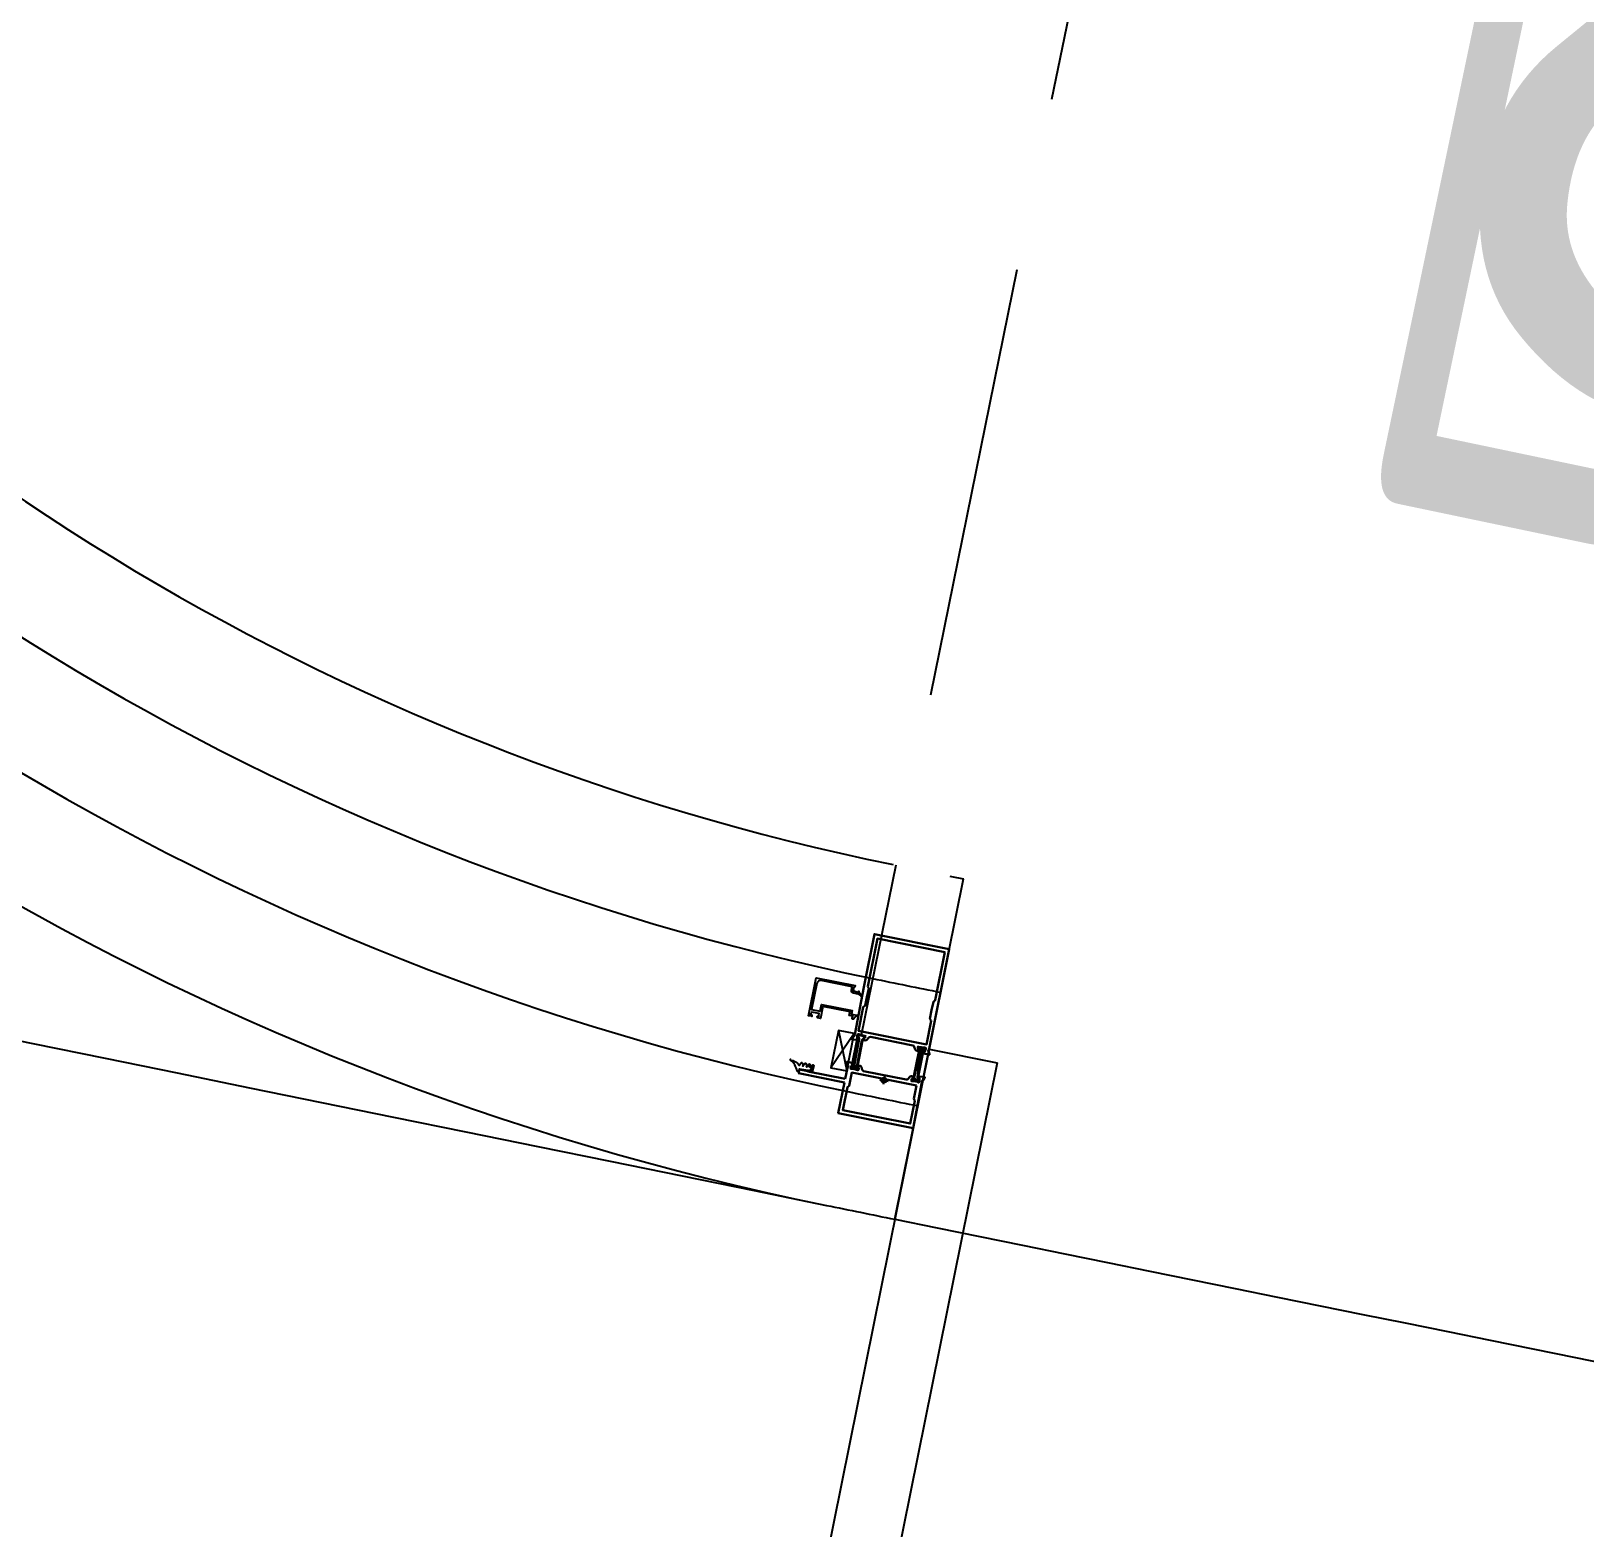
# Model space of a CAD drawing. Header units: inches. Extents: x 0 to 1813292486, y 0 to 3473589894.
# Drawn here: x 600490909 to 600491804, y 3473211285 to 3473212147 of the extents above; entities that cross this region are included whole.
import ezdxf

# ---------------------------------------------------------------- set-up
doc = ezdxf.new("R2010")
doc.units = ezdxf.units.IN
doc.header["$LTSCALE"] = 1000
doc.header["$MEASUREMENT"] = 0
doc.linetypes.add('AX-MALL-DIM-P02$0$DASH', pattern=[0.35, 0.25, -0.1])
doc.linetypes.add('AX-MALL-WALL-P02-QT$0$DASH', pattern=[0.35, 0.25, -0.1])
for name, color, linetype in [('A-Anno-Note', 241, 'Continuous'), ('AX-MALL-DIM-P02$0$A-Anno-Dims', 3, 'Continuous'), ('AX-MALL-DIM-P02$0$A-Detl-Patt', 8, 'Continuous'), ('AX-MALL-P02-200$0$A-Anno-Note', 241, 'Continuous'), ('AX-MALL-WALL-P02$0$A-Anno-Note', 241, 'Continuous'), ('AX-MALL-WALL-P02-QT$0$A-Anno-Note', 241, 'Continuous'), ('AX-MALL-WALL-P02-QT$0$A-Curt', 151, 'Continuous'), ('AX-MALL-WALL-P02-QT$0$A-Detl-Fine', 152, 'Continuous'), ('AX-MALL-WALL-P02-QT$0$A-Detl-Patt', 8, 'Continuous'), ('AX-MALL-WALL-P02-QT$0$A-Detl-Thin', 131, 'Continuous'), ('AX-MALL-WALL-P02-QT$0$A-Hdrl', 31, 'Continuous'), ('AX-MALL-WALL-P02-QT$0$A-Wind', 4, 'Continuous'), ('AX-MALL-WALL-P02-QT$0$GASKET', 2, 'Continuous'), ('AX-MALL-WALL-P02-QT$0$STSF', 2, 'Continuous'), ('AX-MALL-WORD-P02$0$A-Wind-Iden', 11, 'Continuous')]:
    doc.layers.add(name, color=color, linetype=linetype)
doc.layers.add('AX-MALL-WALL-P02-QT$0$AM_SUPPR', color=6, linetype='Continuous', lineweight=30)
doc.styles.add('AX-MALL-DIM-P02$0$_TCH_DIM_T3', font='gbenor.shx')
doc.styles.add('AX-MALL-WORD-P02$0$_TCH_WINDOW', font='gbenor.shx', dxfattribs={"bigfont": 'gbcbig.shx'})
doc.dimstyles.new('AX-MALL-DIM-P02$0$_TCH_ARROW&&180', dxfattribs={"dimtxt": 535.5, "dimasz": 540, "dimexe": 450, "dimexo": 450, "dimgap": 137.25, "dimtad": 1, "dimdec": 0, "dimzin": 0, "dimdsep": 46, "dimtxsty": 'AX-MALL-DIM-P02$0$_TCH_DIM_T3', "dimcen": 0.09, "dimclrt": 7, "dimaunit": 1, "dimadec": 3, "dimazin": 2, "dimtfac": 1, "dimtdec": 0, "dimtix": 1, "dimtmove": 2, "dimatfit": 3, "dimfxl": 500, "dimtolj": 1, "dimtzin": 0, "dimarcsym": 0})

# ---------------------------------------------------------------- blocks, each defined once
blk = doc.blocks.new('AX-MALL-WORD-P02')
at = {"layer": 'AX-MALL-WORD-P02$0$A-Wind-Iden', "style": 'AX-MALL-WORD-P02$0$_TCH_WINDOW', "width": 0.7}
blk.add_text('LC1210', height=446.25, rotation=327.7513405849555, dxfattribs=at).set_placement((600300395.6120865, 3473102508.300355))
blk = doc.blocks.new('AX-MALL-WALL-P02-QT$0$tj')
at = {"layer": 'AX-MALL-WALL-P02-QT$0$A-Detl-Patt'}
h = blk.add_hatch(dxfattribs=at)
h.set_pattern_fill('STEEL', color=256, scale=100.0000000000001, angle=50.43183869082386)
h.set_pattern_definition([(75.00000000004839, (-14278.19445574284, 156289.8254051208), (-153.3407249234246, 41.08752340989569), []), (75.00000000004839, (-14317.88195610046, 156358.5661673546), (-153.3407249234246, 41.08752340989569), [])])
edge = h.paths.add_edge_path()
edge.add_line((88101.273016572, 47666.64152574539), (87883.93542659283, 47459.84604215622))
edge.add_line((87883.93542659283, 47459.84604215622), (91571.54751467705, 43584.64122533798))
edge.add_arc((262949.389629302, 558937.705083496), 543101.4133620498, 251.6057364187558, 260.0288666978238)
edge.add_arc((172180.8466627672, -2862.146247219684), 27099.9982179492, 64.7128659603706, 96.9316049602786, ccw=False)
edge.add_arc((262948.9730309481, 558936.3205539446), 543099.9677998082, 261.6155114784545, 271.7251478115656)
edge.add_line((279298.9759148359, 16082.51663446426), (279298.9759315252, 16382.65274763107))
edge.add_arc((262948.9742454757, 558936.3204835369), 542799.9676941936, 261.62020364125146, 271.7261014454634, ccw=False)
edge.add_arc((172180.8456921196, -2862.14609140989), 27400.00151046549, 64.80631838577902, 96.83815911678944)
edge.add_arc((262949.394896181, 558937.7037490648), 542801.4137571028, 251.6136389015772, 260.02417327084333, ccw=False)
edge.add_line((91737.26096642017, 43845.69257831573), (88101.273016572, 47666.64152574539))
at = {"layer": 'AX-MALL-WALL-P02-QT$0$A-Detl-Fine'}
blk.add_lwpolyline([(132811.4722374678, 30834.61961936951, 0.0115791088679644), (157401.0346465111, 25375.82027196884, -0.462333613789377), (158218.3106001616, 23912.57446622849, 0.01722036223288727), (157319.5910743475, 21221.48436784744, 0.01722036223288727)], format="xyb", dxfattribs=at)
at = {"layer": 'AX-MALL-WALL-P02-QT$0$A-Detl-Patt'}
blk.add_lwpolyline([(88103.03003954887, 47737.33037519455), (87813.24658572674, 47461.60306501389), (91543.92713344097, 43541.13421487808, 0.03677856867194786), (168908.9495433569, 23989.2463850975, -0.1416543586965341), (183742.0972260237, 21592.70785188675, 0.04416604653312874), (279348.9759123325, 16034.00206041336), (279348.9759345055, 16434.18465709686, -0.04414427716130016), (183859.0483468771, 21979.79425859451, 0.1405450684183163), (168919.8474783897, 24393.46752309799, -0.03670519880877311), (91764.87840116024, 43889.20268630981), (88103.03007543087, 47737.33033752441)], format="xyb", dxfattribs=at)
blk.add_lwpolyline([(88101.273016572, 47666.64152574539), (87883.93542659283, 47459.84604215622), (91571.54751467705, 43584.64122533798, 0.0367693963449814), (168910.2986617088, 24039.77597379684, -0.1415142461245126), (183756.7420067787, 21641.08926153183, 0.04414024362697595), (279298.9759148359, 16082.51663446426), (279298.9759315252, 16382.65274763107, -0.04412389944666065), (183844.4648458958, 21931.40288829803, 0.1406825130026793), (168918.4574091434, 24342.94360637665, -0.03671436212623864), (91737.26096642017, 43845.69257831573)], format="xyb", close=True, dxfattribs=at)
at = {"layer": 'AX-MALL-WALL-P02-QT$0$A-Detl-Patt', "linetype": 'AX-MALL-WALL-P02-QT$0$DASH'}
blk.add_lwpolyline([(132859.3256877661, 31028.81037187576, 0.01157910886801878), (157439.846178174, 25572.01830101013, -0.462333613769394), (158405.7177597284, 23842.72780036926, 0.01722036223352319), (157511.3607667685, 21164.70069742203, 0.01722036223352319)], format="xyb", dxfattribs=at)
at = {"layer": 'AX-MALL-WALL-P02-QT$0$A-Detl-Thin'}
blk.add_lwpolyline([(132955.0325908661, 31417.19186973572, 0.01157910886800202), (157517.4692392349, 25964.41434717178, -0.4623336138809657), (158780.5320760012, 23703.03446149826, 0.01722036223491924), (157894.9001518488, 21051.13336324692, 0.01722036223491924)], format="xyb", dxfattribs=at)
at = {"layer": 'AX-MALL-WALL-P02-QT$0$A-Hdrl', "ltscale": 6}
for points in [[(132907.1791398525, 31223.00112438202, 0.0115791088679423), (157478.6577087641, 25768.216319561, -0.462333613938532), (158593.1249176264, 23772.88112783432, 0.0172203622342485), (157703.1304593086, 21107.91702842712)], [(132883.2524142265, 31125.90575170517, 0.01157910886798392), (157459.251943469, 25670.1173081398, -0.462333613904387), (158499.4213386774, 23807.8044629097, 0.01722036223404632), (157607.2456126213, 21136.30886173248, 0.01722036223404632)]]:
    blk.add_lwpolyline(points, format="xyb", dxfattribs=at)
blk = doc.blocks.new('AX-MALL-WALL-P02-QT$0$A$C0A607B9E')
at = {"linetype": 'Continuous'}
h = blk.add_hatch(dxfattribs=at)
h.set_pattern_fill('ANSI37', color=1)
h.set_pattern_definition([(45, (-14339043.63523581, -8955566.604721913), (-1.122532015133644, 1.122532015133644), []), (135, (-14339043.63523581, -8955566.604721913), (-1.122532015133644, -1.122532015133644), [])])
edge = h.paths.add_edge_path()
edge.add_arc((-0.9139503181124102, 1.200005680356738), 0.3000000007109677, 90.00000149136477, 158.929007380809)
edge.add_arc((-10.52524774848678, 4.903107314972528), 9.999999999843164, 296.68295386745126, 338.92900744899754, ccw=False)
edge.add_arc((-5.899999882837115, -4.299994455418107), 0.3000000008783908, 116.6829538936344, 276.6693296848372)
edge.add_arc((-6.910409859460344, 4.341132302995603), 8.999999999489495, 276.6693296640343, 314.4305404647798)
edge.add_arc((-0.3999999367800706, -2.299994305821036), 0.3000000002775039, 15.965287726026588, 134.4305406202942, ccw=False)
edge.add_line((-0.1115713827311993, -2.217477826401591), (0.3154286928474903, -3.710016246885061))
edge.add_arc((0.7000000978382417, -3.599994275853302), 0.3999999995578422, 195.9652875317322, 344.0347155208576)
edge.add_line((1.084571508690715, -3.710016226395965), (1.511571504175663, -2.217477781698108))
edge.add_arc((1.800000062481238, -2.299994244905033), 0.2999999999106872, 15.965287485570286, 164.0347154745168, ccw=False)
edge.add_line((2.088428616523743, -2.217477766796947), (2.515428692102432, -3.710016187280416))
edge.add_arc((2.900000097758064, -3.599994215050893), 0.4000000005265283, 195.9652876704863, 344.0347156596117)
edge.add_line((3.284571509808302, -3.710016164928675), (3.711571503430605, -2.217477722093463))
edge.add_arc((4.00000006173618, -2.299994185300388), 0.2999999999106869, 15.965287485570173, 164.0347154745168, ccw=False)
edge.add_line((4.288428615778685, -2.217477707192302), (4.715428693220019, -3.710016125813127))
edge.add_arc((5.100000098210771, -3.599994154781367), 0.3999999995578422, 195.9652875317322, 344.0347155208576)
edge.add_line((5.484571509063244, -3.71001610532403), (5.911571504548192, -2.217477662488818))
edge.add_arc((6.200000063120209, -2.29999412476442), 0.299999999910687, 15.96528767057572, 164.0347156595223, ccw=False)
edge.add_line((6.488428616896272, -2.217477645725012), (6.915428692474961, -3.710016066208482))
edge.add_arc((7.300000097895622, -3.599994094782827), 0.4000000000795124, 195.9652875690395, 360.0000015636518)
edge.add_line((7.700000097975135, -3.599994083866477), (7.700000008568168, -0.2999997902661562))
edge.add_arc((7.400000008754432, -0.2999997986480594), 0.2999999998137356, 1.600825587715661e-06, 90.00000160082558)
edge.add_line((7.400000000372529, 2.011656761169434e-07), (0, 0))
edge.add_line((0, 0), (-4.097819328308105e-08, 1.500005705282092))
edge.add_line((-4.097819328308105e-08, 1.500005705282092), (-0.9139503259211779, 1.500005681067705))
at = {"color": 1, "linetype": 'Continuous'}
blk.add_lwpolyline([(-0.9139503259211779, 1.500005681067705, 0.3101686492580818), (-1.193891020491719, 1.30786301009357, -0.1864497568041369), (-6.03471584059298, -4.031942946836352, 0.8389983335969544), (-5.865158159285784, -4.597964344546199, 0.1662717036753362), (-0.610013160854578, -2.085764415562153, -0.5684557283123705), (-0.1115713827311993, -2.217477826401591), (0.3154286928474903, -3.710016246885061, 0.754029116043224), (1.084571508690715, -3.710016226395965), (1.511571504175663, -2.217477781698108, -0.7540291160419995), (2.088428616523743, -2.217477766796947), (2.515428692102432, -3.710016187280416, 0.754029116043224), (3.284571509808302, -3.710016164928675), (3.711571503430605, -2.217477722093463, -0.7540291160419994), (4.288428615778685, -2.217477707192302), (4.715428693220019, -3.710016125813127, 0.754029116043224), (5.484571509063244, -3.71001610532403), (5.911571504548192, -2.217477662488818, -0.7540291160419995), (6.488428616896272, -2.217477645725012), (6.915428692474961, -3.710016066208482, 0.8695526997197187), (7.700000097975135, -3.599994083866477), (7.700000008568168, -0.2999997902661562, 0.414213562373095), (7.400000000372529, 2.011656761169434e-07), (0, 0), (-4.097819328308105e-08, 1.500005705282092)], format="xyb", close=True, dxfattribs=at)
blk = doc.blocks.new('AX-MALL-WALL-P02-QT$0$尺寸分格点')
at = {"ltscale": 10}
h = blk.add_hatch(color=1, dxfattribs=at)
h.dxf.hatch_style = 1
edge = h.paths.add_edge_path()
edge.add_line((0, -1.5), (-5.470445860503725e-37, 1.862645149230957e-09))
edge.add_line((0, 1.862645149230957e-09), (-1.5, 0))
edge.add_arc((0, 0), 1.5, 180, 270)
edge = h.paths.add_edge_path()
edge.add_line((0, 1.5), (5.470445846917725e-37, 1.862645149230957e-09))
edge.add_line((0, 1.862645149230957e-09), (1.5, 0))
edge.add_arc((0, 0), 1.5, 0, 90)
for p, q in [((-2.5, 0), (2.5, 0)), ((0, -2.5), (0, 2.5))]:
    blk.add_line(p, q)
blk.add_circle((0, 0), 1.5)
blk = doc.blocks.new('AX-MALL-WALL-P02-QT$0$定位点')
blk.add_blockref('AX-MALL-WALL-P02-QT$0$尺寸分格点', (0, 0))
blk = doc.blocks.new('AX-MALL-WALL-P02-QT$0$A$C40565891')
h = blk.add_hatch()
h.set_pattern_fill('NET', color=6, scale=0.5, angle=315)
h.set_pattern_definition([(225.0000000000001, (-8954763.885715963, -14331520.94940183), (-1.122532015133644, 1.122532015133643), []), (135.0000000000001, (-8954763.885715963, -14331520.94940183), (1.122532015133643, 1.122532015133644), [])])
edge = h.paths.add_edge_path()
edge.add_line((-2.873205080628395, -1), (-17.1267949193716, -1))
edge.add_arc((-17.12679491817267, -2.000000000321539), 1.000000000321539, 90.00000006869386, 120.0000000686844)
edge.add_line((-17.6267949193716, -1.133974596858025), (-19.29999999888241, -2.099999999627471))
edge.add_line((-19.29999999888241, -2.099999999627471), (-19.59999999962747, -2.099999999627471))
edge.add_arc((-19.60000000055891, -1.700000000186378), 0.3999999994410928, 180.0000001333858, 270.00000013341844, ccw=False)
edge.add_line((-20, -1.700000001117587), (-20, 1.699999999254942))
edge.add_arc((-19.59999999962758, 1.699999999255055), 0.4000000003724153, 89.99999999998369, 180.0000000000163, ccw=False)
edge.add_line((-19.59999999962747, 2.099999999627471), (-19.29999999888241, 2.099999999627471))
edge.add_line((-19.29999999888241, 2.099999999627471), (-17.6267949193716, 1.133974596858025))
edge.add_arc((-17.12679491817268, 2.000000000321516), 1.000000000321515, 239.9999999313152, 269.9999999313065)
edge.add_line((-17.1267949193716, 1), (-2.873205080628395, 1))
edge.add_arc((-2.873205081827319, 2.000000000321497), 1.000000000321497, 270.0000000686933, 300.0000000686851)
edge.add_line((-2.373205080628395, 1.133974596858025), (-0.6999999992549419, 2.099999999627471))
edge.add_line((-0.6999999992549419, 2.099999999627471), (-0.400000000372529, 2.099999999627471))
edge.add_arc((-0.4000000003724153, 1.699999999255056), 0.4000000003724153, -1.63140612130519e-11, 90.00000000001631, ccw=False)
edge.add_line((0, 1.699999999254942), (0, -1.700000001117587))
edge.add_arc((-0.3999999994410927, -1.700000000186378), 0.3999999994410927, 269.99999986658156, 359.99999986661413, ccw=False)
edge.add_line((-0.400000000372529, -2.099999999627471), (-0.6999999992549419, -2.099999999627471))
edge.add_line((-0.6999999992549419, -2.099999999627471), (-2.373205080628395, -1.133974596858025))
edge.add_arc((-2.873205081827309, -2.00000000032146), 1.00000000032146, 59.99999993131432, 89.9999999313073)
at = {"layer": 'AX-MALL-WALL-P02-QT$0$STSF', "lineweight": 40}
blk.add_lwpolyline([(-2.873205080628395, -1), (-17.1267949193716, -1, 0.1316524975873539), (-17.6267949193716, -1.133974596858025), (-19.29999999888241, -2.099999999627471), (-19.59999999962747, -2.099999999627471, -0.4142135623732616), (-20, -1.700000001117587), (-20, 1.699999999254942, -0.4142135623732612), (-19.59999999962747, 2.099999999627471), (-19.29999999888241, 2.099999999627471), (-17.6267949193716, 1.133974596858025, 0.1316524975873571), (-17.1267949193716, 1), (-2.873205080628395, 1, 0.1316524975873597), (-2.373205080628395, 1.133974596858025), (-0.6999999992549419, 2.099999999627471), (-0.400000000372529, 2.099999999627471, -0.4142135623732616), (0, 1.699999999254942), (0, -1.700000001117587, -0.4142135623732616), (-0.400000000372529, -2.099999999627471), (-0.6999999992549419, -2.099999999627471), (-2.373205080628395, -1.133974596858025, 0.1316524975873647)], format="xyb", close=True, dxfattribs=at)
blk = doc.blocks.new('AX-MALL-WALL-P02-QT$0$A$C5DA96DE0')
at = {"layer": 'AX-MALL-WALL-P02-QT$0$AM_SUPPR', "color": 3}
for points in [[(-22.00068093277514, 105.1999999992549), (-22.00001176260412, 46.60000000149012, -0.414213562373095), (-21.70001176185906, 46.29999999888241), (-21.7000117637217, 45.30000000074506, -0.4142135651008757), (-21.90001176483929, 45.09999999962747), (-22.11765938811004, 45.09999999962747, 0.3152987896086648), (-22.30559791438282, 44.96840402856469), (-22.88795028813183, 43.36840402893722, 0.5486187836891172), (-22.68258061446249, 43.10076105967164), (-19.96206398494542, 43.32127769291401, 0.1763269799607178), (-19.83807377703488, 43.37909527309239), (-19.45859040878713, 43.75857864320278, 0.5773502703764628), (-19.54824795387685, 44.09318516403437), (-19.70076583139598, 44.13405220396817, -0.3107450373417215), (-19.86631920561194, 44.32805990986526), (-20.20001176558435, 46.220524456352), (-20.20001176558435, 46.30000000074506, -0.664494698151357), (-19.35008465312421, 46.6571428515017, 0.1962615707062706), (-19.21011380665004, 46.59999999962747), (-15.80001176707447, 46.59999999962747, -0.414213562373095), (-15.50001176446676, 46.30000000074506), (-15.50001176446676, 45.99448045343161), (-16.4794679954648, 44.32503772899508, 0.5796797259406589), (-16.35058767162263, 44.09999999776483), (-15.09727879799902, 44.09999999776483, 0.266079426403572), (-14.23476512730122, 44.59396623261273), (-13.34764037840068, 46.10603376291692, -0.2660794268336467), (-12.48512670956552, 46.59999999776483), (-12.48512670956552, 46.59999999776483), (12.48510318435729, 46.59999999962747, -0.2660794268336467), (13.3476168513298, 46.10603376291692), (14.23474160209298, 44.59396623261273, 0.266079426403572), (15.09725527279079, 44.09999999962747), (16.35056414455175, 44.09999999962747, 0.5796797259406589), (16.47944446653128, 44.32503772713244), (15.49998823925853, 45.99448045343161), (15.49998823553324, 46.29999999888241, -0.414213562373095), (15.7999882362783, 46.59999999962747), (19.21009027957916, 46.59999999962747, 0.1962615707062706), (19.35006112605333, 46.6571428515017, -0.664494698151357), (20.19998823665082, 46.29999999888241), (20.19998823665082, 46.220524456352), (19.86629567667842, 44.32805990800261, -0.3107450373417215), (19.70074230805039, 44.13405220396817), (19.54822442866862, 44.09318516217172, 0.5773502703764628), (19.45856687985361, 43.75857864320278), (19.83805025182664, 43.37909527309239, 0.1763269799607178), (19.96204045787454, 43.32127769291401), (22.68255708739161, 43.10076105967164, 0.5486187836891172), (22.88792676106095, 43.36840402893722), (22.30557438544929, 44.96840402670205, 0.3152987896086648), (22.11763586290181, 45.10000000149012), (21.89998823590577, 45.09999999962747, -0.4142135651008757), (21.69998823665082, 45.29999999888241), (21.69998823478818, 46.29999999888241, -0.414213562373095), (21.99998823739588, 46.59999999962747), (22.00029997527599, 73.89985392801464)], [(-12.48512671142817, 26.59999999962747), (-12.48512671142817, 26.59999999962747, -0.266079426695036), (-13.34764038026333, 27.09396623820066), (-14.23476512916386, 28.60603376477957, 0.2660794267352428), (-15.09727879799902, 29.10000000149012), (-16.35058767162263, 29.09999999962747, 0.5796797243171364), (-16.4794679954648, 28.87496227398515), (-15.50001176446676, 27.20551954396069), (-15.50001176819205, 26.90000000223517, -0.414213562429924), (-15.80001176521182, 26.59999999776483), (-19.21011380665004, 26.59999999962747, 0.196261570738114), (-19.35008465498686, 26.54285714589059, -0.6644947009864839), (-20.20001176558435, 26.90000000223517), (-20.20001176558435, 26.97947554662824), (-19.86631920747459, 28.87194008752704, -0.3107450376907102), (-19.70076583139598, 29.06594779156148), (-19.5482479557395, 29.10681483522058, 0.5773502691095918), (-19.45859040878713, 29.44142135605216), (-19.83807377517223, 29.82090472429991, 0.1763269806166101), (-19.96206398680806, 29.87872230820358), (-22.68258061632514, 30.0992389395833, 0.5486187865199976), (-22.88795028440654, 29.83159597031772), (-22.30559791252017, 28.23159597069025, 0.3152987889515711), (-22.1176593862474, 28.09999999962747), (-21.90001176297665, 28.09999999776483, -0.4142135620321224), (-21.70001176558435, 27.89999999850988), (-21.70001176558435, 26.90000000037253, -0.414213562429924), (-22.00001176446676, 26.59999999962747), (-22.00026272423565, -1.862645149230957e-09), (22.00026272051036, 0), (22.00006804615259, 18.00577012822032)], [(22.00005050562322, 19.99999999813735), (21.99998823739588, 26.59999999962747, -0.414213562429924), (21.69998823665082, 26.90000000037253), (21.69998823478818, 27.89999999850988, -0.4142135620321224), (21.89998823776841, 28.09999999962747), (22.11763586103916, 28.09999999776483, 0.3152987889515711), (22.30557438544929, 28.23159596882761), (22.88792676106095, 29.83159597218037, 0.5486187865199976), (22.68255708925426, 30.0992389395833), (19.96204045601189, 29.87872230820358, 0.1763269806166101), (19.83805024810135, 29.82090472429991), (19.45856687985361, 29.44142135605216, 0.5773502691095918), (19.54822443053126, 29.10681483708322), (19.70074230805039, 29.06594779156148, -0.3107450376907102), (19.86629567667842, 28.87194008752704), (20.19998823851347, 26.97947554290295), (20.19998824037611, 26.89999999850988, -0.6644947009864839), (19.35006112605333, 26.54285714402795, 0.196261570738114), (19.21009027957916, 26.59999999776483), (15.79998823441565, 26.59999999776483, -0.414213562429924), (15.49998823925853, 26.89999999850988), (15.49998823925853, 27.20551954582334), (16.47944446466863, 28.87496227398515, 0.5796797243171364), (16.3505641464144, 29.09999999962747), (15.09725527092814, 29.09999999776483, 0.2660794267352428), (14.23474160209298, 28.60603376477957), (13.3476168513298, 27.09396623820066, -0.266079426695036), (12.48510318249464, 26.59999999962747), (-12.48512671142817, 26.59999999962747)]]:
    blk.add_lwpolyline(points, format="xyb", dxfattribs=at)
for points in [[(22.00029996782541, 73.89983759261668), (22.00005446560681, 73.89983759261668), (21.99998823553324, 105.1999999992549), (-22.00068093277514, 105.1999999992549)], [(-19.80001176521182, 103), (-19.80001176521182, 103), (-19.80001176334918, 74.70021012239158), (-19.00001176446676, 73.70021012239158), (-19.00001176446676, 68.70021012239158), (-19.00001176446676, 63.70021012239158), (-20.00001176446676, 62.70021012611687), (-20.00001176446676, 48.79999999888241), (19.99998823553324, 48.79999999701977), (19.99998823739588, 62.70021012425423), (18.99998823739588, 63.70021012425423), (18.99998823739588, 68.70021012239158), (18.99998823553324, 73.70021012425423), (19.79998823814094, 74.70021012052894), (19.79998823814094, 103), (-19.80001176521182, 103)], [(-19.00003717839718, 24.40000000223517), (-19.00003717839718, 16.60000000149012), (-19.8001159671694, 15.59989579208195), (-19.80026083253324, 2.199999997392297), (-19.80001176521182, 2.199999999254942), (19.80023730732501, 2.199999997392297), (19.80009244196117, 15.5998957939446), (19.0000136513263, 16.60000000149012), (19.0000136513263, 24.40000000223517), (-19.00003717839718, 24.40000000223517)], [(21.99999776296318, 20.00577012635767), (43.9999977555126, 20.00634960085154), (43.99998722039163, 20.40634960122406), (44.99999512173235, 20.10637594014406), (44.99998722039163, 20.40637594088912), (45.99999512173235, 20.10640227980912), (45.99998722039163, 20.40640228055418), (46.99999512173235, 20.10642861947417), (46.99998722039163, 20.40642862021923), (47.99999511986971, 20.10645495913923), (47.99998721852899, 20.40645495988429), (48.99998721852899, 20.40648129954934), (49.00005043298006, 18.00648130103946), (22.00006804615259, 18.00577012822032)]]:
    blk.add_lwpolyline(points, dxfattribs=at)
at = {"color": 6, "ltscale": 10, "xscale": -0.9999999999999999, "rotation": 90}
blk.add_blockref('AX-MALL-WALL-P02-QT$0$A$C40565891', (-17.70395603775978, 26.59999999776483), dxfattribs=at)
at = {"color": 6, "ltscale": 10, "rotation": 270}
blk.add_blockref('AX-MALL-WALL-P02-QT$0$A$C40565891', (17.7039325106889, 26.59999999962747), dxfattribs=at)
blk = doc.blocks.new('AX-MALL-WALL-P02-QT$0$A$C3D8E1D5A')
at = {"color": 3, "ltscale": 10}
blk.add_lwpolyline([(-25.00024726614356, -18.80000000074506), (-25.00024726614356, -17.5), (-23.00024726614356, -17.5), (-23.00024726614356, -15.49870925210416), (-6.999231616035104, -15.49870925210416), (-6.999231616035104, -22.4997000452131), (-5.299231618642807, -22.49987648613751, 0.4142135623695433), (-4.999231617897749, -22.19987648539245), (-4.999231617897749, -21.80005405470729, 0.4140000559725384), (-5.299012914299965, -21.50005413405597), (-5.699499286711216, -21.49969883821905, -0.483847094079415), (-5.991148311644793, -21.13052784092724), (-5.699231617152691, -19.89966636151075), (-1.299031617119908, -19.89966636151075), (-1.005294770002365, -21.1397417280823, -0.4741802569087657), (-1.298974558711052, -21.49969902634621), (-1.699460931122303, -21.50005413405597, 0.4140000559734259), (-1.999242229387164, -21.80005405470729), (-1.999242229387164, -22.19987648539245, 0.4142135624494586), (-1.699242228642106, -22.49987648613751), (0.0007206704467535019, -22.49987648613751), (0, 0), (-22.90028521977365, 0), (-22.90028521977365, -1), (-22.40028521977365, -1), (-22.40028521977365, -3, -0.414213562373095), (-22.90028521977365, -3.5), (-25.00028521940112, -3.5), (-25.46520863845944, -2.913615984842181, 0.4988684829111732), (-25.94440526142716, -2.92562854103744), (-27.44440526142716, -5.025628542527556, 0.8192868568614478), (-27.04232501238585, -5.455046217888594), (-25.50028521940112, -4.5), (-22.90028521977365, -4.5, 0.414213562373095), (-21.40028521977365, -3), (-21.40028521977365, -1), (-3.19995454326272, -1, -0.4142094303452601), (-0.9999545440077782, -3.199968963861465), (-0.9996059481054544, -18.5), (-5.999231616035104, -18.5), (-5.999231616035104, -14.5), (-24.00024726614356, -14.5), (-24.00024726614356, -16.5), (-25.00024726614356, -16.5), (-27.20351210050285, -16.5, 0.6582415972160955), (-27.56668968312442, -17.34365977905691), (-25.86342484690249, -19.14365977980196, 0.6827143578984822), (-25.00028521940112, -18.79383949562907)], format="xyb", dxfattribs=at)
blk = doc.blocks.new('AX-MALL-WALL-P02-QT$0$A$C3EB17898')
at = {"color": 6}
for p, q in [((22.00011673569679, 23.00000000001455), (31.33093450777233, 1)), ((31.33093450404704, 22.99999999998545), (22.00011673942208, 0.9999999999854481))]:
    blk.add_line(p, q, dxfattribs=at)
blk.add_lwpolyline([(22.00011673569679, 23.00000000001455), (31.33093450404704, 22.99999999998545), (31.33093450777233, 1), (22.00011673942208, 0.9999999999854481)], close=True, dxfattribs=at)
at = {"color": 6, "ltscale": 10}
for name, p in [('AX-MALL-WALL-P02-QT$0$A$C5DA96DE0', (0, -23.70584608986974)), ('AX-MALL-WALL-P02-QT$0$A$C3D8E1D5A', (49.90040195731854, 50.19399150274694))]:
    blk.add_blockref(name, p, dxfattribs=at)
at = {"color": 6, "ltscale": 10, "rotation": 180}
blk.add_blockref('AX-MALL-WALL-P02-QT$0$A$C0A607B9E', (48.99995207971369, -3.305792821571231), dxfattribs=at)
at = {"layer": 'AX-MALL-WALL-P02-QT$0$GASKET', "extrusion": (0, 0, -1), "zscale": -1, "rotation": 270}
blk.add_blockref('AX-MALL-WALL-P02-QT$0$定位点', (1.455191522836685e-11, 0), dxfattribs=at)
blk = doc.blocks.new('AX-MALL-WALL-P02-QT$0$mqst2')
at = {"color": 6, "ltscale": 10, "xscale": -1, "rotation": 348.5942351334017}
blk.add_blockref('AX-MALL-WALL-P02-QT$0$A$C3EB17898', (277809.7954825163, -35730.99556112289), dxfattribs=at)
blk = doc.blocks.new('AX-MALL-WALL-P02-QT$0$$DorLib2D$00000002')
for p, q in [((-0.5, -5.684341886080802e-17), (-0.5000000000000007, 0.4875)), ((-0.475, -2.842170943040401e-17), (-0.4750000000000007, 0.4875)), ((-0.5, -5.684341886080802e-17), (-0.475, -2.842170943040401e-17))]:
    blk.add_line(p, q)
at = {"lineweight": 13}
blk.add_arc((-0.4875, -4.263256414560601e-17), 0.4875, 0, 88.53071641864632, dxfattribs=at)
blk = doc.blocks.new('AX-MALL-WALL-P02-QT')
at = {"layer": 'AX-MALL-WALL-P02-QT$0$A-Curt'}
blk.add_line((600300016.0250235, 3473102200.653317), (600300121.5623529, 3473102370.541397), dxfattribs=at)
for centre, radius, start, end in [((600300828.3592291, 3473103579.68248), 1599.999999343494, 159.5681612872453, 238.0616119655445), ((600300828.3592292, 3473103579.68248), 1533.333332805721, 159.5681612820854, 238.0616119632597), ((600300828.3592291, 3473103579.68248), 1466.666666009947, 159.5681612906609, 238.061611968671), ((600300828.3592292, 3473103579.68248), 1399.999999488324, 159.5681612851723, 238.0028808160939), ((600585645.7533121, 3473560475.349098), 539800.0356262622, 238.06498706156, 238.0658419773264), ((600585645.7575883, 3473560475.344838), 539866.7009386641, 238.061612210483, 238.0658518387009), ((600585645.7594388, 3473560475.345328), 539933.3690007111, 238.061612071363, 238.0658621828084), ((600585645.7593004, 3473560475.345387), 540000.0356439566, 238.0616120870996, 238.0658726792165)]:
    blk.add_arc(centre, radius, start, end, dxfattribs=at)
at = {"layer": 'AX-MALL-WALL-P02-QT$0$A-Detl-Thin'}
blk.add_lwpolyline([(600295390.541289, 3473105116.205739, 0.002512877547288191), (600299981.9544599, 3473102221.905117)], format="xyb", dxfattribs=at)
at = {"layer": 'AX-MALL-WALL-P02-QT$0$A-Detl-Thin', "linetype": 'AX-MALL-WALL-P02-QT$0$DASH', "ltscale": 3}
blk.add_lwpolyline([(600299438.074372, 3473103741.072767, 0.001731678486083267), (600302608.4737549, 3473101769.631599)], format="xyb", dxfattribs=at)
at = {"layer": 'AX-MALL-WALL-P02-QT$0$A-Wind'}
blk.add_arc((600585645.7602452, 3473560475.34478), 540000.0356291491, 238.0658725600643, 238.2356378836181, dxfattribs=at)
at = {"layer": 'AX-MALL-WALL-P02-QT$0$A-Anno-Note', "rotation": 339.5681613092181}
blk.add_blockref('AX-MALL-WALL-P02-QT$0$mqst2', (600052179.2710491, 3473232742.396311), dxfattribs=at)
at = {"layer": 'AX-MALL-WALL-P02-QT$0$A-Detl-Thin', "rotation": 339.5681613091762}
blk.add_blockref('AX-MALL-WALL-P02-QT$0$tj', (600144118.6961328, 3473128496.287411), dxfattribs=at)
at = {"layer": 'AX-MALL-WALL-P02-QT$0$A-Wind', "xscale": 1600, "yscale": -1600, "zscale": 200, "rotation": 328.1507552204939}
blk.add_blockref('AX-MALL-WALL-P02-QT$0$$DorLib2D$00000002', (600300748.3452637, 3473101863.448501), dxfattribs=at)
blk = doc.blocks.new('AX-MALL-WALL-P02')
at = {"layer": 'AX-MALL-WALL-P02$0$A-Anno-Note'}
blk.add_blockref('AX-MALL-WORD-P02', (0, 0), dxfattribs=at)
blk.add_blockref('AX-MALL-WALL-P02-QT', (0, 0), dxfattribs=at)
blk = doc.blocks.new('*D1041')
at = {"layer": 'AX-MALL-DIM-P02$0$A-Anno-Dims', "color": 0, "lineweight": -2, "transparency": 16777216}
for p, q in [((600300447.1896077, 3473103721.679349), (600300547.2327858, 3473103684.41033)), ((600300613.1805319, 3473103234.499168), (600300669.6571227, 3473103325.097248))]:
    blk.add_line(p, q, dxfattribs=at)
for start, end in [(75.16737733063661, 117.3677693647662), (159.5681613988959, 238.061612038435), (280.2620040725647, 322.4623961066943)]:
    blk.add_arc((600300828.3592302, 3473103579.682481), 750.0000002384186, start, end, dxfattribs=at)
at = {"layer": 'AX-MALL-DIM-P02$0$A-Anno-Dims', "color": 0, "transparency": 16777216}
for points in [[(600300550.9566752, 3473104186.06459), (600300416.2113523, 3473104305.411554), (600300125.5431194, 3473103841.502103)], [(600300945.0482681, 3473102753.285343), (600300978.8947556, 3473102930.074526), (600300431.6039622, 3473102943.219397)]]:
    blk.add_solid(points, dxfattribs=at)
at = {"layer": 'AX-MALL-DIM-P02$0$A-Anno-Dims', "color": 7, "transparency": 16777216, "insert": (600300501.7941341, 3473103468.415963), "char_height": 535.5, "attachment_point": 5, "rotation": 288.8148867067887, "style": 'AX-MALL-DIM-P02$0$_TCH_DIM_T3'}
blk.add_mtext('\\A1;78°29\'36"', dxfattribs=at)
blk = doc.blocks.new('AX-MALL-DIM-P02')
at = {"layer": 'AX-MALL-DIM-P02$0$A-Detl-Patt', "linetype": 'AX-MALL-DIM-P02$0$DASH'}
blk.add_line((600300828.35923, 3473103579.68248), (600300034.8485863, 3473102306.756144), dxfattribs=at)
at = {"layer": 'AX-MALL-DIM-P02$0$A-Anno-Dims'}
dim = blk.add_angular_dim_3p(base=(600300082.1101153, 3473103504.767472), center=(600300828.3592303, 3473103579.682481), p1=(600300025.4999413, 3473103878.771123), p2=(600300375.1273711, 3473102852.621317), dimstyle='AX-MALL-DIM-P02$0$_TCH_ARROW&&180', override={"dimgap": 0}, dxfattribs=at)
dim.commit()
dim.dimension.update_dxf_attribs({"geometry": '*D1041', "text_midpoint": (600300501.7941339, 3473103468.415963), "dimtype": 133, "text_rotation": 288.8148867067887})
blk = doc.blocks.new('AX-MALL-P02-200')
at = {"layer": 'AX-MALL-P02-200$0$A-Anno-Note'}
blk.add_blockref('AX-MALL-WALL-P02', (0, 0), dxfattribs=at)
blk.add_blockref('AX-MALL-DIM-P02', (0, 0), dxfattribs=at)

msp = doc.modelspace()

# ---------------------------------------------------------------- block references
at = {"layer": 'A-Anno-Note', "rotation": 20.43183869077545}
msp.add_blockref('AX-MALL-P02-200', (1250392458.527329, 9048125.682563305), dxfattribs=at)

doc.saveas('drawing.dxf')
